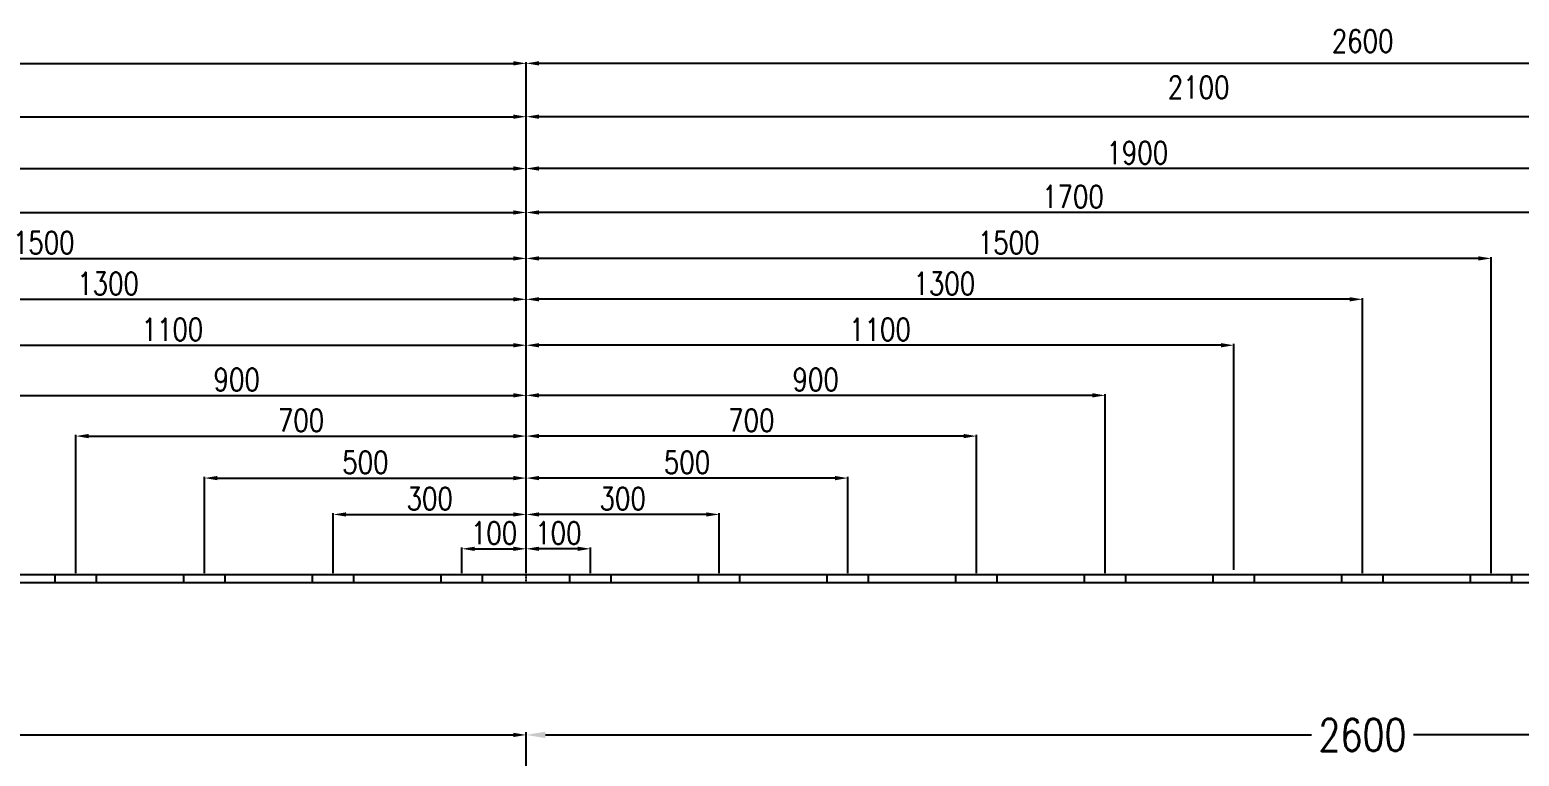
# Model space of a CAD drawing. Header units: millimetres. Extents: x 1541 to 289025, y -12015 to 47026.
# Drawn here: x 124494 to 126810, y 4455 to 5584 of the extents above; entities that cross this region are included whole.
import ezdxf

# ---------------------------------------------------------------- set-up
doc = ezdxf.new("R2010")
doc.units = ezdxf.units.MM
doc.header["$LTSCALE"] = 0.1
doc.linetypes.add('DASHDOT', pattern=[25.4, 12.7, -6.35, 0, -6.35])
for name, color, linetype in [('COTAS', 8, 'Continuous'), ('EJE PERNOS', 1, 'DASHDOT'), ('PERNOS', 3, 'Continuous'), ('PLATINA', 5, 'Continuous')]:
    doc.layers.add(name, color=color, linetype=linetype)
doc.styles.add('CNI_COTAS', font='romans.shx', dxfattribs={"width": 0.8})
doc.dimstyles.new('1.2', dxfattribs={"dimscale": 0, "dimtxt": 35, "dimasz": 20, "dimexe": 2, "dimexo": 2, "dimgap": 7, "dimtad": 1, "dimdec": 0, "dimzin": 4, "dimdsep": 46, "dimtxsty": 'CNI_COTAS', "dimcen": 0, "dimclrd": 256, "dimclrt": 3, "dimadec": 0, "dimazin": 0, "dimtfac": 1, "dimtdec": 0, "dimtmove": 2, "dimatfit": 0, "dimfxl": 0.05, "dimtolj": 1, "dimtzin": 0, "dimarcsym": 1})
doc.dimstyles.new('1.3', dxfattribs={"dimscale": 0, "dimtxt": 50, "dimasz": 30, "dimexe": 4, "dimexo": 4, "dimgap": 9, "dimtad": 1, "dimdec": 0, "dimzin": 4, "dimdsep": 46, "dimtxsty": 'CNI_COTAS', "dimcen": 0, "dimclrd": 256, "dimclrt": 3, "dimadec": 0, "dimazin": 0, "dimtfac": 1, "dimtdec": 0, "dimtmove": 2, "dimatfit": 0, "dimfxl": 0.05, "dimtolj": 1, "dimtzin": 0, "dimarcsym": 0})

# ---------------------------------------------------------------- blocks, each defined once
blk = doc.blocks.new('*D1991')
at = {"layer": 'COTAS', "color": 0, "lineweight": -2, "transparency": 16777216}
for p, q in [((122666, 3696.4), (122666, 4490.4)), ((125266, 3696.4), (125266, 4490.4))]:
    blk.add_line(p, q, dxfattribs=at)
at = {"layer": 'COTAS', "lineweight": -2, "transparency": 16777216}
blk.add_line((122686, 4488.4), (125246, 4488.4), dxfattribs=at)
at = {"layer": 'COTAS', "transparency": 16777216}
for points in [[(122686, 4491.7), (122686, 4485), (122666, 4488.4)], [(125246, 4491.7), (125246, 4485), (125266, 4488.4)]]:
    blk.add_solid(points, dxfattribs=at)
at = {"layer": 'Defpoints', "color": 0, "transparency": 16777216}
for p in [(125266, 4488.4), (122666, 3694.4), (125266, 3694.4)]:
    blk.add_point(p, dxfattribs=at)
at = {"layer": 'COTAS', "color": 3, "transparency": 16777216, "insert": (123966, 4512.9), "char_height": 35, "attachment_point": 5, "style": 'CNI_COTAS'}
blk.add_mtext('\\A1;2600', dxfattribs=at)
blk = doc.blocks.new('*D1992')
at = {"layer": 'COTAS', "color": 0, "lineweight": -2, "ltscale": 3, "transparency": 16777216}
for p, q in [((125266, 3698.4), (125266, 4492.4)), ((127866, 2298.4), (127866, 4492.4))]:
    blk.add_line(p, q, dxfattribs=at)
at = {"layer": 'COTAS', "lineweight": -2, "ltscale": 3, "transparency": 16777216}
for p, q in [((125296, 4488.4), (126486.6, 4488.4)), ((127836, 4488.4), (126645.5, 4488.4))]:
    blk.add_line(p, q, dxfattribs=at)
at = {"layer": 'COTAS', "ltscale": 3, "transparency": 16777216}
for points in [[(125296, 4493.4), (125296, 4483.4), (125266, 4488.4)], [(127836, 4493.4), (127836, 4483.4), (127866, 4488.4)]]:
    blk.add_solid(points, dxfattribs=at)
at = {"layer": 'Defpoints', "color": 0, "ltscale": 3, "transparency": 16777216}
for p in [(125266, 4488.4), (125266, 3694.4), (127866, 2294.4)]:
    blk.add_point(p, dxfattribs=at)
at = {"layer": 'COTAS', "color": 3, "ltscale": 3, "transparency": 16777216, "insert": (126566, 4488.4), "char_height": 50, "attachment_point": 5, "rotation": 0.2, "style": 'CNI_COTAS'}
blk.add_mtext('\\A1;2600', dxfattribs=at)
blk = doc.blocks.new('*D1902')
at = {"layer": 'COTAS', "color": 0, "lineweight": -2, "transparency": 16777216}
for p, q in [((104460.9, 7236.6), (104460.9, 7655.2)), ((105560.9, 7236.6), (105560.9, 7655.2)), ((125266, 4739.7), (125266, 4779.5)), ((125366, 4739.7), (125366, 4779.5))]:
    blk.add_line(p, q, dxfattribs=at)
at = {"layer": 'COTAS', "lineweight": -2, "transparency": 16777216}
for p, q in [((105540.9, 7653.2), (104480.9, 7653.2)), ((125346, 4777.5), (125286, 4777.5))]:
    blk.add_line(p, q, dxfattribs=at)
at = {"layer": 'COTAS', "transparency": 16777216}
for points in [[(104480.9, 7656.5), (104480.9, 7649.8), (104460.9, 7653.2)], [(105540.9, 7656.5), (105540.9, 7649.8), (105560.9, 7653.2)], [(125286, 4780.8), (125286, 4774.2), (125266, 4777.5)], [(125346, 4780.8), (125346, 4774.2), (125366, 4777.5)]]:
    blk.add_solid(points, dxfattribs=at)
at = {"layer": 'Defpoints', "color": 0, "transparency": 16777216}
for p in [(104460.9, 7653.2), (104460.9, 7234.6), (105560.9, 7234.6), (125266, 4777.5), (125266, 4737.7), (125366, 4737.7)]:
    blk.add_point(p, dxfattribs=at)
at = {"layer": 'COTAS', "color": 3, "transparency": 16777216, "insert": (105010.9, 7677.7), "char_height": 35, "attachment_point": 5, "rotation": 359.9999, "style": 'CNI_COTAS'}
blk.add_mtext('\\A1;1100', dxfattribs=at)
at = {"layer": 'COTAS', "color": 3, "transparency": 16777216, "insert": (125316, 4802), "char_height": 35, "attachment_point": 5, "style": 'CNI_COTAS'}
blk.add_mtext('\\A1;100', dxfattribs=at)
blk = doc.blocks.new('*D1903')
at = {"layer": 'COTAS', "color": 0, "lineweight": -2, "transparency": 16777216}
for p, q in [((104460.9, 7236.6), (104460.9, 7732.6)), ((105760.9, 7236.6), (105760.9, 7732.6)), ((125266, 4739.7), (125266, 4832.9)), ((125566, 4739.7), (125566, 4832.9))]:
    blk.add_line(p, q, dxfattribs=at)
at = {"layer": 'COTAS', "lineweight": -2, "transparency": 16777216}
for p, q in [((105740.9, 7730.6), (104480.9, 7730.6)), ((125546, 4830.9), (125286, 4830.9))]:
    blk.add_line(p, q, dxfattribs=at)
at = {"layer": 'COTAS', "transparency": 16777216}
for points in [[(104480.9, 7733.9), (104480.9, 7727.3), (104460.9, 7730.6)], [(105740.9, 7733.9), (105740.9, 7727.3), (105760.9, 7730.6)], [(125286, 4834.2), (125286, 4827.6), (125266, 4830.9)], [(125546, 4834.2), (125546, 4827.6), (125566, 4830.9)]]:
    blk.add_solid(points, dxfattribs=at)
at = {"layer": 'Defpoints', "color": 0, "transparency": 16777216}
for p in [(104460.9, 7730.6), (104460.9, 7234.6), (105760.9, 7234.6), (125266, 4830.9), (125266, 4737.7), (125566, 4737.7)]:
    blk.add_point(p, dxfattribs=at)
at = {"layer": 'COTAS', "color": 3, "transparency": 16777216, "char_height": 35, "attachment_point": 5, "style": 'CNI_COTAS'}
for s, insert in [('\\A1;1300', (105110.9, 7755.1)), ('\\A1;300', (125416, 4855.4))]:
    blk.add_mtext(s, dxfattribs=dict(at, insert=insert))
blk = doc.blocks.new('*D1904')
at = {"layer": 'COTAS', "color": 0, "lineweight": -2, "transparency": 16777216}
for p, q in [((104460.9, 7236.6), (104460.9, 7798.9)), ((105960.9, 7236.6), (105960.9, 7798.9)), ((125266, 4739.7), (125266, 4889.4)), ((125766, 4739.7), (125766, 4889.4))]:
    blk.add_line(p, q, dxfattribs=at)
at = {"layer": 'COTAS', "lineweight": -2, "transparency": 16777216}
for p, q in [((105940.9, 7796.9), (104480.9, 7796.9)), ((125746, 4887.4), (125286, 4887.4))]:
    blk.add_line(p, q, dxfattribs=at)
at = {"layer": 'COTAS', "transparency": 16777216}
for points in [[(104480.9, 7800.2), (104480.9, 7793.5), (104460.9, 7796.9)], [(105940.9, 7800.2), (105940.9, 7793.5), (105960.9, 7796.9)], [(125286, 4890.7), (125286, 4884), (125266, 4887.4)], [(125746, 4890.7), (125746, 4884), (125766, 4887.4)]]:
    blk.add_solid(points, dxfattribs=at)
at = {"layer": 'Defpoints', "color": 0, "transparency": 16777216}
for p in [(104460.9, 7796.9), (104460.9, 7234.6), (105960.9, 7234.6), (125266, 4887.4), (125266, 4737.7), (125766, 4737.7)]:
    blk.add_point(p, dxfattribs=at)
at = {"layer": 'COTAS', "color": 3, "transparency": 16777216, "insert": (105210.9, 7821.4), "char_height": 35, "attachment_point": 5, "rotation": 359.9999, "style": 'CNI_COTAS'}
blk.add_mtext('\\A1;1500', dxfattribs=at)
at = {"layer": 'COTAS', "color": 3, "transparency": 16777216, "insert": (125516, 4911.9), "char_height": 35, "attachment_point": 5, "style": 'CNI_COTAS'}
blk.add_mtext('\\A1;500', dxfattribs=at)
blk = doc.blocks.new('*D1905')
at = {"layer": 'COTAS', "color": 0, "lineweight": -2, "transparency": 16777216}
for p, q in [((104460.9, 7236.6), (104460.9, 7873.1)), ((106160.9, 7236.6), (106160.9, 7873.1)), ((125266, 4739.7), (125266, 4954.6)), ((125966, 4739.7), (125966, 4954.6))]:
    blk.add_line(p, q, dxfattribs=at)
at = {"layer": 'COTAS', "lineweight": -2, "transparency": 16777216}
for p, q in [((106140.9, 7871.1), (104480.9, 7871.1)), ((125946, 4952.6), (125286, 4952.6))]:
    blk.add_line(p, q, dxfattribs=at)
at = {"layer": 'COTAS', "transparency": 16777216}
for points in [[(104480.9, 7874.4), (104480.9, 7867.7), (104460.9, 7871.1)], [(106140.9, 7874.4), (106140.9, 7867.7), (106160.9, 7871.1)], [(125286, 4956), (125286, 4949.3), (125266, 4952.6)], [(125946, 4956), (125946, 4949.3), (125966, 4952.6)]]:
    blk.add_solid(points, dxfattribs=at)
at = {"layer": 'Defpoints', "color": 0, "transparency": 16777216}
for p in [(104460.9, 7871.1), (104460.9, 7234.6), (106160.9, 7234.6), (125266, 4952.6), (125266, 4737.7), (125966, 4737.7)]:
    blk.add_point(p, dxfattribs=at)
at = {"layer": 'COTAS', "color": 3, "transparency": 16777216, "char_height": 35, "attachment_point": 5, "style": 'CNI_COTAS'}
for s, insert in [('\\A1;1700', (105310.9, 7895.6)), ('\\A1;700', (125616, 4977.1))]:
    blk.add_mtext(s, dxfattribs=dict(at, insert=insert))
blk = doc.blocks.new('*D1906')
at = {"layer": 'COTAS', "color": 0, "lineweight": -2, "transparency": 16777216}
for p, q in [((104460.9, 7236.6), (104460.9, 7954.5)), ((106360.9, 7236.6), (106360.9, 7954.5)), ((125266, 4739.7), (125266, 5017.9)), ((126166, 4739.7), (126166, 5017.9))]:
    blk.add_line(p, q, dxfattribs=at)
at = {"layer": 'COTAS', "lineweight": -2, "transparency": 16777216}
for p, q in [((106340.9, 7952.5), (104480.9, 7952.5)), ((126146, 5015.9), (125286, 5015.9))]:
    blk.add_line(p, q, dxfattribs=at)
at = {"layer": 'COTAS', "transparency": 16777216}
for points in [[(104480.9, 7955.8), (104480.9, 7949.2), (104460.9, 7952.5)], [(106340.9, 7955.8), (106340.9, 7949.2), (106360.9, 7952.5)], [(125286, 5019.3), (125286, 5012.6), (125266, 5015.9)], [(126146, 5019.3), (126146, 5012.6), (126166, 5015.9)]]:
    blk.add_solid(points, dxfattribs=at)
at = {"layer": 'Defpoints', "color": 0, "transparency": 16777216}
for p in [(104460.9, 7952.5), (104460.9, 7234.6), (106360.9, 7234.6), (125266, 5015.9), (125266, 4737.7), (126166, 4737.7)]:
    blk.add_point(p, dxfattribs=at)
at = {"layer": 'COTAS', "color": 3, "transparency": 16777216, "char_height": 35, "attachment_point": 5, "style": 'CNI_COTAS'}
for s, insert in [('\\A1;1900', (105410.9, 7977)), ('\\A1;900', (125716, 5040.4))]:
    blk.add_mtext(s, dxfattribs=dict(at, insert=insert))
blk = doc.blocks.new('*D1907')
at = {"layer": 'COTAS', "color": 0, "lineweight": -2, "transparency": 16777216}
for p, q in [((104460.9, 7236.6), (104460.9, 8043.4)), ((106560.9, 7236.6), (106560.9, 8043.4)), ((125266, 4739.7), (125266, 5095.8)), ((126366, 4744.7), (126366, 5095.8))]:
    blk.add_line(p, q, dxfattribs=at)
at = {"layer": 'COTAS', "lineweight": -2, "transparency": 16777216}
for p, q in [((106540.9, 8041.4), (104480.9, 8041.4)), ((126346, 5093.8), (125286, 5093.8))]:
    blk.add_line(p, q, dxfattribs=at)
at = {"layer": 'COTAS', "transparency": 16777216}
for points in [[(104480.9, 8044.7), (104480.9, 8038), (104460.9, 8041.4)], [(106540.9, 8044.7), (106540.9, 8038), (106560.9, 8041.4)], [(125286, 5097.1), (125286, 5090.4), (125266, 5093.8)], [(126346, 5097.1), (126346, 5090.4), (126366, 5093.8)]]:
    blk.add_solid(points, dxfattribs=at)
at = {"layer": 'Defpoints', "color": 0, "transparency": 16777216}
for p in [(104460.9, 8041.4), (104460.9, 7234.6), (106560.9, 7234.6), (125266, 5093.8), (125266, 4737.7), (126366, 4742.7)]:
    blk.add_point(p, dxfattribs=at)
at = {"layer": 'COTAS', "color": 3, "transparency": 16777216, "char_height": 35, "attachment_point": 5, "style": 'CNI_COTAS'}
for s, insert in [('\\A1;2100', (105510.9, 8065.9)), ('\\A1;1100', (125816, 5118.3))]:
    blk.add_mtext(s, dxfattribs=dict(at, insert=insert))
blk = doc.blocks.new('*D1908')
at = {"layer": 'COTAS', "color": 0, "lineweight": -2, "transparency": 16777216}
for p, q in [((104460.9, 7236.6), (104460.9, 8114.9)), ((106710.9, 7236.6), (106710.9, 8114.9)), ((125266, 4739.7), (125266, 5167.1)), ((126566, 4739.7), (126566, 5167.1))]:
    blk.add_line(p, q, dxfattribs=at)
at = {"layer": 'COTAS', "lineweight": -2, "transparency": 16777216}
for p, q in [((106690.9, 8112.9), (104480.9, 8112.9)), ((126546, 5165.1), (125286, 5165.1))]:
    blk.add_line(p, q, dxfattribs=at)
at = {"layer": 'COTAS', "transparency": 16777216}
for points in [[(104480.9, 8116.3), (104480.9, 8109.6), (104460.9, 8112.9)], [(106690.9, 8116.3), (106690.9, 8109.6), (106710.9, 8112.9)], [(125286, 5168.5), (125286, 5161.8), (125266, 5165.1)], [(126546, 5168.5), (126546, 5161.8), (126566, 5165.1)]]:
    blk.add_solid(points, dxfattribs=at)
at = {"layer": 'Defpoints', "color": 0, "transparency": 16777216}
for p in [(104460.9, 8112.9), (104460.9, 7234.6), (106710.9, 7234.6), (125266, 5165.1), (125266, 4737.7), (126566, 4737.7)]:
    blk.add_point(p, dxfattribs=at)
at = {"layer": 'COTAS', "color": 3, "transparency": 16777216, "insert": (105585.9, 8137.4), "char_height": 35, "attachment_point": 5, "rotation": 0, "style": 'CNI_COTAS'}
blk.add_mtext('\\A1;2250', dxfattribs=at)
at = {"layer": 'COTAS', "color": 3, "transparency": 16777216, "insert": (125916, 5189.6), "char_height": 35, "attachment_point": 5, "style": 'CNI_COTAS'}
blk.add_mtext('\\A1;1300', dxfattribs=at)
blk = doc.blocks.new('*D1909')
at = {"layer": 'COTAS', "color": 0, "lineweight": -2, "ltscale": 3, "transparency": 16777216}
for p, q in [((106714.9, 6734.6), (106793.6, 6734.6)), ((106714.9, 6584.6), (106793.6, 6584.6))]:
    blk.add_line(p, q, dxfattribs=at)
at = {"layer": 'COTAS', "lineweight": -2, "ltscale": 3, "transparency": 16777216}
for p, q in [((106789.6, 6704.6), (106789.6, 6693.6)), ((106789.6, 6614.6), (106789.6, 6625.6))]:
    blk.add_line(p, q, dxfattribs=at)
at = {"layer": 'COTAS', "color": 0, "lineweight": -2, "transparency": 16777216}
for p, q in [((125266, 4739.7), (125266, 5230.7)), ((126766, 4739.7), (126766, 5230.7))]:
    blk.add_line(p, q, dxfattribs=at)
at = {"layer": 'COTAS', "lineweight": -2, "transparency": 16777216}
blk.add_line((126746, 5228.7), (125286, 5228.7), dxfattribs=at)
at = {"layer": 'COTAS', "ltscale": 3, "transparency": 16777216}
for points in [[(106784.6, 6704.6), (106794.6, 6704.6), (106789.6, 6734.6)], [(106784.6, 6614.6), (106794.6, 6614.6), (106789.6, 6584.6)]]:
    blk.add_solid(points, dxfattribs=at)
at = {"layer": 'COTAS', "transparency": 16777216}
for points in [[(125286, 5232), (125286, 5225.3), (125266, 5228.7)], [(126746, 5232), (126746, 5225.3), (126766, 5228.7)]]:
    blk.add_solid(points, dxfattribs=at)
at = {"layer": 'Defpoints', "color": 0, "ltscale": 3, "transparency": 16777216}
for p in [(106710.9, 6734.6), (106789.6, 6734.6), (106710.9, 6584.6)]:
    blk.add_point(p, dxfattribs=at)
at = {"layer": 'Defpoints', "color": 0, "transparency": 16777216}
for p in [(125266, 5228.7), (125266, 4737.7), (126766, 4737.7)]:
    blk.add_point(p, dxfattribs=at)
at = {"layer": 'COTAS', "color": 3, "ltscale": 3, "transparency": 16777216, "insert": (106789.6, 6659.6), "char_height": 50, "attachment_point": 5, "rotation": 0.2, "style": 'CNI_COTAS'}
blk.add_mtext('\\A1;150', dxfattribs=at)
at = {"layer": 'COTAS', "color": 3, "transparency": 16777216, "insert": (126016, 5253.2), "char_height": 35, "attachment_point": 5, "style": 'CNI_COTAS'}
blk.add_mtext('\\A1;1500', dxfattribs=at)
blk = doc.blocks.new('*D1910')
at = {"layer": 'COTAS', "color": 0, "lineweight": -2, "ltscale": 3, "transparency": 16777216}
for p, q in [((106714.9, 6734.6), (106878.8, 6734.6)), ((106714.9, 6384.6), (106878.8, 6384.6))]:
    blk.add_line(p, q, dxfattribs=at)
at = {"layer": 'COTAS', "lineweight": -2, "ltscale": 3, "transparency": 16777216}
for p, q in [((106874.8, 6704.6), (106874.8, 6593.6)), ((106874.8, 6414.6), (106874.8, 6525.6))]:
    blk.add_line(p, q, dxfattribs=at)
at = {"layer": 'COTAS', "color": 0, "lineweight": -2, "transparency": 16777216}
for p, q in [((125266, 4746.7), (125266, 5302)), ((126966, 4739.7), (126966, 5302))]:
    blk.add_line(p, q, dxfattribs=at)
at = {"layer": 'COTAS', "lineweight": -2, "transparency": 16777216}
blk.add_line((126946, 5300), (125286, 5300), dxfattribs=at)
at = {"layer": 'COTAS', "ltscale": 3, "transparency": 16777216}
for points in [[(106869.8, 6704.6), (106879.8, 6704.6), (106874.8, 6734.6)], [(106869.8, 6414.6), (106879.8, 6414.6), (106874.8, 6384.6)]]:
    blk.add_solid(points, dxfattribs=at)
at = {"layer": 'COTAS', "transparency": 16777216}
for points in [[(125286, 5303.4), (125286, 5296.7), (125266, 5300)], [(126946, 5303.4), (126946, 5296.7), (126966, 5300)]]:
    blk.add_solid(points, dxfattribs=at)
at = {"layer": 'Defpoints', "color": 0, "ltscale": 3, "transparency": 16777216}
for p in [(106710.9, 6734.6), (106874.8, 6734.6), (106710.9, 6384.6)]:
    blk.add_point(p, dxfattribs=at)
at = {"layer": 'Defpoints', "color": 0, "transparency": 16777216}
for p in [(125266, 5300), (125266, 4744.7), (126966, 4737.7)]:
    blk.add_point(p, dxfattribs=at)
at = {"layer": 'COTAS', "color": 3, "ltscale": 3, "transparency": 16777216, "insert": (106874.8, 6559.6), "char_height": 50, "attachment_point": 5, "rotation": 0.2, "style": 'CNI_COTAS'}
blk.add_mtext('\\A1;350', dxfattribs=at)
at = {"layer": 'COTAS', "color": 3, "transparency": 16777216, "insert": (126116, 5324.5), "char_height": 35, "attachment_point": 5, "style": 'CNI_COTAS'}
blk.add_mtext('\\A1;1700', dxfattribs=at)
blk = doc.blocks.new('*D1911')
at = {"layer": 'COTAS', "color": 0, "lineweight": -2, "ltscale": 3, "transparency": 16777216}
for p, q in [((106714.9, 6734.6), (106971.6, 6734.6)), ((106714.9, 6234.6), (106971.6, 6234.6))]:
    blk.add_line(p, q, dxfattribs=at)
at = {"layer": 'COTAS', "lineweight": -2, "ltscale": 3, "transparency": 16777216}
for p, q in [((106967.6, 6704.6), (106967.6, 6518.6)), ((106967.6, 6264.6), (106967.6, 6450.6))]:
    blk.add_line(p, q, dxfattribs=at)
at = {"layer": 'COTAS', "color": 0, "lineweight": -2, "transparency": 16777216}
for p, q in [((125266, 4746.7), (125266, 5370.3)), ((127166, 4739.7), (127166, 5370.3))]:
    blk.add_line(p, q, dxfattribs=at)
at = {"layer": 'COTAS', "lineweight": -2, "transparency": 16777216}
blk.add_line((127146, 5368.3), (125286, 5368.3), dxfattribs=at)
at = {"layer": 'COTAS', "ltscale": 3, "transparency": 16777216}
for points in [[(106962.6, 6704.6), (106972.6, 6704.6), (106967.6, 6734.6)], [(106962.6, 6264.6), (106972.6, 6264.6), (106967.6, 6234.6)]]:
    blk.add_solid(points, dxfattribs=at)
at = {"layer": 'COTAS', "transparency": 16777216}
for points in [[(125286, 5371.7), (125286, 5365), (125266, 5368.3)], [(127146, 5371.7), (127146, 5365), (127166, 5368.3)]]:
    blk.add_solid(points, dxfattribs=at)
at = {"layer": 'Defpoints', "color": 0, "ltscale": 3, "transparency": 16777216}
for p in [(106710.9, 6734.6), (106967.6, 6734.6), (106710.9, 6234.6)]:
    blk.add_point(p, dxfattribs=at)
at = {"layer": 'Defpoints', "color": 0, "transparency": 16777216}
for p in [(125266, 5368.3), (125266, 4744.7), (127166, 4737.7)]:
    blk.add_point(p, dxfattribs=at)
at = {"layer": 'COTAS', "color": 3, "ltscale": 3, "transparency": 16777216, "insert": (106967.6, 6484.6), "char_height": 50, "attachment_point": 5, "rotation": 0.2, "style": 'CNI_COTAS'}
blk.add_mtext('\\A1;500', dxfattribs=at)
at = {"layer": 'COTAS', "color": 3, "transparency": 16777216, "insert": (126216, 5392.8), "char_height": 35, "attachment_point": 5, "style": 'CNI_COTAS'}
blk.add_mtext('\\A1;1900', dxfattribs=at)
blk = doc.blocks.new('*D1912')
at = {"layer": 'COTAS', "color": 0, "lineweight": -2, "ltscale": 3, "transparency": 16777216}
for p, q in [((106714.9, 6884.6), (106793.6, 6884.6)), ((106714.9, 6734.6), (106793.6, 6734.6))]:
    blk.add_line(p, q, dxfattribs=at)
at = {"layer": 'COTAS', "lineweight": -2, "ltscale": 3, "transparency": 16777216}
for p, q in [((106789.6, 6854.6), (106789.6, 6843.6)), ((106789.6, 6764.6), (106789.6, 6775.6))]:
    blk.add_line(p, q, dxfattribs=at)
at = {"layer": 'COTAS', "color": 0, "lineweight": -2, "transparency": 16777216}
for p, q in [((125266, 4746.7), (125266, 5450.8)), ((127366, 4739.7), (127366, 5450.8))]:
    blk.add_line(p, q, dxfattribs=at)
at = {"layer": 'COTAS', "lineweight": -2, "transparency": 16777216}
blk.add_line((127346, 5448.8), (125286, 5448.8), dxfattribs=at)
at = {"layer": 'COTAS', "ltscale": 3, "transparency": 16777216}
for points in [[(106784.6, 6854.6), (106794.6, 6854.6), (106789.6, 6884.6)], [(106784.6, 6764.6), (106794.6, 6764.6), (106789.6, 6734.6)]]:
    blk.add_solid(points, dxfattribs=at)
at = {"layer": 'COTAS', "transparency": 16777216}
for points in [[(125286, 5452.2), (125286, 5445.5), (125266, 5448.8)], [(127346, 5452.2), (127346, 5445.5), (127366, 5448.8)]]:
    blk.add_solid(points, dxfattribs=at)
at = {"layer": 'Defpoints', "color": 0, "ltscale": 3, "transparency": 16777216}
for p in [(106710.9, 6884.6), (106710.9, 6734.6), (106789.6, 6734.6)]:
    blk.add_point(p, dxfattribs=at)
at = {"layer": 'Defpoints', "color": 0, "transparency": 16777216}
for p in [(125266, 5448.8), (125266, 4744.7), (127366, 4737.7)]:
    blk.add_point(p, dxfattribs=at)
at = {"layer": 'COTAS', "color": 3, "ltscale": 3, "transparency": 16777216, "insert": (106789.6, 6809.6), "char_height": 50, "attachment_point": 5, "rotation": 0.2, "style": 'CNI_COTAS'}
blk.add_mtext('\\A1;150', dxfattribs=at)
at = {"layer": 'COTAS', "color": 3, "transparency": 16777216, "insert": (126311.3, 5494.4), "char_height": 35, "attachment_point": 5, "style": 'CNI_COTAS'}
blk.add_mtext('\\A1;2100', dxfattribs=at)
blk = doc.blocks.new('*D1913')
at = {"layer": 'COTAS', "color": 0, "lineweight": -2, "ltscale": 3, "transparency": 16777216}
for p, q in [((106714.9, 7084.6), (106878.8, 7084.6)), ((106714.9, 6734.6), (106878.8, 6734.6))]:
    blk.add_line(p, q, dxfattribs=at)
at = {"layer": 'COTAS', "lineweight": -2, "ltscale": 3, "transparency": 16777216}
for p, q in [((106874.8, 7054.6), (106874.8, 6943.6)), ((106874.8, 6764.6), (106874.8, 6875.6))]:
    blk.add_line(p, q, dxfattribs=at)
at = {"layer": 'COTAS', "color": 0, "lineweight": -2, "transparency": 16777216}
for p, q in [((125166, 4739.7), (125166, 4779.5)), ((125266, 4739.7), (125266, 4779.5))]:
    blk.add_line(p, q, dxfattribs=at)
at = {"layer": 'COTAS', "lineweight": -2, "transparency": 16777216}
blk.add_line((125186, 4777.5), (125246, 4777.5), dxfattribs=at)
at = {"layer": 'COTAS', "ltscale": 3, "transparency": 16777216}
for points in [[(106869.8, 7054.6), (106879.8, 7054.6), (106874.8, 7084.6)], [(106869.8, 6764.6), (106879.8, 6764.6), (106874.8, 6734.6)]]:
    blk.add_solid(points, dxfattribs=at)
at = {"layer": 'COTAS', "transparency": 16777216}
for points in [[(125186, 4780.8), (125186, 4774.2), (125166, 4777.5)], [(125246, 4780.8), (125246, 4774.2), (125266, 4777.5)]]:
    blk.add_solid(points, dxfattribs=at)
at = {"layer": 'Defpoints', "color": 0, "ltscale": 3, "transparency": 16777216}
for p in [(106710.9, 7084.6), (106710.9, 6734.6), (106874.8, 6734.6)]:
    blk.add_point(p, dxfattribs=at)
at = {"layer": 'Defpoints', "color": 0, "transparency": 16777216}
for p in [(125266, 4777.5), (125166, 4737.7), (125266, 4737.7)]:
    blk.add_point(p, dxfattribs=at)
at = {"layer": 'COTAS', "color": 3, "ltscale": 3, "transparency": 16777216, "insert": (106874.8, 6909.6), "char_height": 50, "attachment_point": 5, "rotation": 0.2, "style": 'CNI_COTAS'}
blk.add_mtext('\\A1;350', dxfattribs=at)
at = {"layer": 'COTAS', "color": 3, "transparency": 16777216, "insert": (125216, 4802), "char_height": 35, "attachment_point": 5, "style": 'CNI_COTAS'}
blk.add_mtext('\\A1;100', dxfattribs=at)
blk = doc.blocks.new('*D1914')
at = {"layer": 'COTAS', "color": 0, "lineweight": -2, "transparency": 16777216}
for p, q in [((102210.9, 6232.6), (102210.9, 6109.4)), ((106710.9, 6232.6), (106710.9, 6109.4)), ((124966, 4739.7), (124966, 4832.9)), ((125266, 4739.7), (125266, 4832.9))]:
    blk.add_line(p, q, dxfattribs=at)
at = {"layer": 'COTAS', "lineweight": -2, "transparency": 16777216}
for p, q in [((102230.9, 6111.4), (106690.9, 6111.4)), ((124986, 4830.9), (125246, 4830.9))]:
    blk.add_line(p, q, dxfattribs=at)
at = {"layer": 'COTAS', "transparency": 16777216}
for points in [[(102230.9, 6114.7), (102230.9, 6108), (102210.9, 6111.4)], [(106690.9, 6114.7), (106690.9, 6108), (106710.9, 6111.4)], [(124986, 4834.2), (124986, 4827.6), (124966, 4830.9)], [(125246, 4834.2), (125246, 4827.6), (125266, 4830.9)]]:
    blk.add_solid(points, dxfattribs=at)
at = {"layer": 'Defpoints', "color": 0, "transparency": 16777216}
for p in [(102210.9, 6234.6), (106710.9, 6234.6), (106710.9, 6111.4), (125266, 4830.9), (124966, 4737.7), (125266, 4737.7)]:
    blk.add_point(p, dxfattribs=at)
at = {"layer": 'COTAS', "color": 3, "transparency": 16777216, "char_height": 35, "attachment_point": 5, "style": 'CNI_COTAS'}
for s, insert in [('\\A1;4500', (104460.9, 6135.9)), ('\\A1;300', (125116, 4855.4))]:
    blk.add_mtext(s, dxfattribs=dict(at, insert=insert))
blk = doc.blocks.new('*D1915')
at = {"layer": 'COTAS', "color": 0, "lineweight": -2, "transparency": 16777216}
for p, q in [((124766, 4739.7), (124766, 4889.4)), ((125266, 4739.7), (125266, 4889.4))]:
    blk.add_line(p, q, dxfattribs=at)
at = {"layer": 'COTAS', "lineweight": -2, "transparency": 16777216}
blk.add_line((124786, 4887.4), (125246, 4887.4), dxfattribs=at)
at = {"layer": 'COTAS', "transparency": 16777216}
for points in [[(124786, 4890.7), (124786, 4884), (124766, 4887.4)], [(125246, 4890.7), (125246, 4884), (125266, 4887.4)]]:
    blk.add_solid(points, dxfattribs=at)
at = {"layer": 'Defpoints', "color": 0, "transparency": 16777216}
for p in [(125266, 4887.4), (124766, 4737.7), (125266, 4737.7)]:
    blk.add_point(p, dxfattribs=at)
at = {"layer": 'COTAS', "color": 3, "transparency": 16777216, "insert": (125016, 4911.9), "char_height": 35, "attachment_point": 5, "style": 'CNI_COTAS'}
blk.add_mtext('\\A1;500', dxfattribs=at)
blk = doc.blocks.new('*D1916')
at = {"layer": 'COTAS', "color": 0, "lineweight": -2, "transparency": 16777216}
for p, q in [((124566, 4739.7), (124566, 4954.6)), ((125266, 4739.7), (125266, 4954.6))]:
    blk.add_line(p, q, dxfattribs=at)
at = {"layer": 'COTAS', "lineweight": -2, "transparency": 16777216}
blk.add_line((124586, 4952.6), (125246, 4952.6), dxfattribs=at)
at = {"layer": 'COTAS', "transparency": 16777216}
for points in [[(124586, 4956), (124586, 4949.3), (124566, 4952.6)], [(125246, 4956), (125246, 4949.3), (125266, 4952.6)]]:
    blk.add_solid(points, dxfattribs=at)
at = {"layer": 'Defpoints', "color": 0, "transparency": 16777216}
for p in [(125266, 4952.6), (124566, 4737.7), (125266, 4737.7)]:
    blk.add_point(p, dxfattribs=at)
at = {"layer": 'COTAS', "color": 3, "transparency": 16777216, "insert": (124916, 4977.1), "char_height": 35, "attachment_point": 5, "style": 'CNI_COTAS'}
blk.add_mtext('\\A1;700', dxfattribs=at)
blk = doc.blocks.new('*D1917')
at = {"layer": 'COTAS', "color": 0, "lineweight": -2, "transparency": 16777216}
for p, q in [((124366, 4739.7), (124366, 5017.9)), ((125266, 4739.7), (125266, 5017.9))]:
    blk.add_line(p, q, dxfattribs=at)
at = {"layer": 'COTAS', "lineweight": -2, "transparency": 16777216}
blk.add_line((124386, 5015.9), (125246, 5015.9), dxfattribs=at)
at = {"layer": 'COTAS', "transparency": 16777216}
for points in [[(124386, 5019.3), (124386, 5012.6), (124366, 5015.9)], [(125246, 5019.3), (125246, 5012.6), (125266, 5015.9)]]:
    blk.add_solid(points, dxfattribs=at)
at = {"layer": 'Defpoints', "color": 0, "transparency": 16777216}
for p in [(125266, 5015.9), (124366, 4737.7), (125266, 4737.7)]:
    blk.add_point(p, dxfattribs=at)
at = {"layer": 'COTAS', "color": 3, "transparency": 16777216, "insert": (124816, 5040.4), "char_height": 35, "attachment_point": 5, "style": 'CNI_COTAS'}
blk.add_mtext('\\A1;900', dxfattribs=at)
blk = doc.blocks.new('*D1918')
at = {"layer": 'COTAS', "color": 0, "lineweight": -2, "transparency": 16777216}
for p, q in [((124166, 4744.7), (124166, 5095.8)), ((125266, 4739.7), (125266, 5095.8))]:
    blk.add_line(p, q, dxfattribs=at)
at = {"layer": 'COTAS', "lineweight": -2, "transparency": 16777216}
blk.add_line((124186, 5093.8), (125246, 5093.8), dxfattribs=at)
at = {"layer": 'COTAS', "transparency": 16777216}
for points in [[(124186, 5097.1), (124186, 5090.4), (124166, 5093.8)], [(125246, 5097.1), (125246, 5090.4), (125266, 5093.8)]]:
    blk.add_solid(points, dxfattribs=at)
at = {"layer": 'Defpoints', "color": 0, "transparency": 16777216}
for p in [(125266, 5093.8), (124166, 4742.7), (125266, 4737.7)]:
    blk.add_point(p, dxfattribs=at)
at = {"layer": 'COTAS', "color": 3, "transparency": 16777216, "insert": (124716, 5118.3), "char_height": 35, "attachment_point": 5, "style": 'CNI_COTAS'}
blk.add_mtext('\\A1;1100', dxfattribs=at)
blk = doc.blocks.new('*D1919')
at = {"layer": 'COTAS', "color": 0, "lineweight": -2, "transparency": 16777216}
for p, q in [((123966, 4739.7), (123966, 5167.1)), ((125266, 4739.7), (125266, 5167.1))]:
    blk.add_line(p, q, dxfattribs=at)
at = {"layer": 'COTAS', "lineweight": -2, "transparency": 16777216}
blk.add_line((123986, 5165.1), (125246, 5165.1), dxfattribs=at)
at = {"layer": 'COTAS', "transparency": 16777216}
for points in [[(123986, 5168.5), (123986, 5161.8), (123966, 5165.1)], [(125246, 5168.5), (125246, 5161.8), (125266, 5165.1)]]:
    blk.add_solid(points, dxfattribs=at)
at = {"layer": 'Defpoints', "color": 0, "transparency": 16777216}
for p in [(125266, 5165.1), (123966, 4737.7), (125266, 4737.7)]:
    blk.add_point(p, dxfattribs=at)
at = {"layer": 'COTAS', "color": 3, "transparency": 16777216, "insert": (124616, 5189.6), "char_height": 35, "attachment_point": 5, "style": 'CNI_COTAS'}
blk.add_mtext('\\A1;1300', dxfattribs=at)
blk = doc.blocks.new('*D1920')
at = {"layer": 'COTAS', "color": 0, "lineweight": -2, "transparency": 16777216}
for p, q in [((123766, 4739.7), (123766, 5230.7)), ((125266, 4739.7), (125266, 5230.7))]:
    blk.add_line(p, q, dxfattribs=at)
at = {"layer": 'COTAS', "lineweight": -2, "transparency": 16777216}
blk.add_line((123786, 5228.7), (125246, 5228.7), dxfattribs=at)
at = {"layer": 'COTAS', "transparency": 16777216}
for points in [[(123786, 5232), (123786, 5225.3), (123766, 5228.7)], [(125246, 5232), (125246, 5225.3), (125266, 5228.7)]]:
    blk.add_solid(points, dxfattribs=at)
at = {"layer": 'Defpoints', "color": 0, "transparency": 16777216}
for p in [(125266, 5228.7), (123766, 4737.7), (125266, 4737.7)]:
    blk.add_point(p, dxfattribs=at)
at = {"layer": 'COTAS', "color": 3, "transparency": 16777216, "insert": (124516, 5253.2), "char_height": 35, "attachment_point": 5, "style": 'CNI_COTAS'}
blk.add_mtext('\\A1;1500', dxfattribs=at)
blk = doc.blocks.new('*D1921')
at = {"layer": 'COTAS', "color": 0, "lineweight": -2, "transparency": 16777216}
for p, q in [((123566, 4739.7), (123566, 5302)), ((125266, 4746.7), (125266, 5302))]:
    blk.add_line(p, q, dxfattribs=at)
at = {"layer": 'COTAS', "lineweight": -2, "transparency": 16777216}
blk.add_line((123586, 5300), (125246, 5300), dxfattribs=at)
at = {"layer": 'COTAS', "transparency": 16777216}
for points in [[(123586, 5303.4), (123586, 5296.7), (123566, 5300)], [(125246, 5303.4), (125246, 5296.7), (125266, 5300)]]:
    blk.add_solid(points, dxfattribs=at)
at = {"layer": 'Defpoints', "color": 0, "transparency": 16777216}
for p in [(125266, 5300), (123566, 4737.7), (125266, 4744.7)]:
    blk.add_point(p, dxfattribs=at)
at = {"layer": 'COTAS', "color": 3, "transparency": 16777216, "insert": (124416, 5324.5), "char_height": 35, "attachment_point": 5, "style": 'CNI_COTAS'}
blk.add_mtext('\\A1;1700', dxfattribs=at)
blk = doc.blocks.new('*D1922')
at = {"layer": 'COTAS', "color": 0, "lineweight": -2, "transparency": 16777216}
for p, q in [((123366, 4739.7), (123366, 5370.3)), ((125266, 4746.7), (125266, 5370.3))]:
    blk.add_line(p, q, dxfattribs=at)
at = {"layer": 'COTAS', "lineweight": -2, "transparency": 16777216}
blk.add_line((123386, 5368.3), (125246, 5368.3), dxfattribs=at)
at = {"layer": 'COTAS', "transparency": 16777216}
for points in [[(123386, 5371.7), (123386, 5365), (123366, 5368.3)], [(125246, 5371.7), (125246, 5365), (125266, 5368.3)]]:
    blk.add_solid(points, dxfattribs=at)
at = {"layer": 'Defpoints', "color": 0, "transparency": 16777216}
for p in [(125266, 5368.3), (123366, 4737.7), (125266, 4744.7)]:
    blk.add_point(p, dxfattribs=at)
at = {"layer": 'COTAS', "color": 3, "transparency": 16777216, "insert": (124316, 5392.8), "char_height": 35, "attachment_point": 5, "style": 'CNI_COTAS'}
blk.add_mtext('\\A1;1900', dxfattribs=at)
blk = doc.blocks.new('*D1923')
at = {"layer": 'COTAS', "color": 0, "lineweight": -2, "transparency": 16777216}
for p, q in [((123166, 4739.7), (123166, 5450.8)), ((125266, 4746.7), (125266, 5450.8))]:
    blk.add_line(p, q, dxfattribs=at)
at = {"layer": 'COTAS', "lineweight": -2, "transparency": 16777216}
blk.add_line((123186, 5448.8), (125246, 5448.8), dxfattribs=at)
at = {"layer": 'COTAS', "transparency": 16777216}
for points in [[(123186, 5452.2), (123186, 5445.5), (123166, 5448.8)], [(125246, 5452.2), (125246, 5445.5), (125266, 5448.8)]]:
    blk.add_solid(points, dxfattribs=at)
at = {"layer": 'Defpoints', "color": 0, "transparency": 16777216}
for p in [(125266, 5448.8), (123166, 4737.7), (125266, 4744.7)]:
    blk.add_point(p, dxfattribs=at)
at = {"layer": 'COTAS', "color": 3, "transparency": 16777216, "insert": (124216, 5473.3), "char_height": 35, "attachment_point": 5, "style": 'CNI_COTAS'}
blk.add_mtext('\\A1;2100', dxfattribs=at)
blk = doc.blocks.new('*D1924')
at = {"layer": 'COTAS', "color": 0, "lineweight": -2, "transparency": 16777216}
for p, q in [((122666, 4739.7), (122666, 5533.7)), ((125266, 4739.7), (125266, 5533.7))]:
    blk.add_line(p, q, dxfattribs=at)
at = {"layer": 'COTAS', "lineweight": -2, "transparency": 16777216}
blk.add_line((122686, 5531.7), (125246, 5531.7), dxfattribs=at)
at = {"layer": 'COTAS', "transparency": 16777216}
for points in [[(122686, 5535.1), (122686, 5528.4), (122666, 5531.7)], [(125246, 5535.1), (125246, 5528.4), (125266, 5531.7)]]:
    blk.add_solid(points, dxfattribs=at)
at = {"layer": 'Defpoints', "color": 0, "transparency": 16777216}
for p in [(125266, 5531.7), (122666, 4737.7), (125266, 4737.7)]:
    blk.add_point(p, dxfattribs=at)
at = {"layer": 'COTAS', "color": 3, "transparency": 16777216, "insert": (123966, 5556.2), "char_height": 35, "attachment_point": 5, "style": 'CNI_COTAS'}
blk.add_mtext('\\A1;2600', dxfattribs=at)
blk = doc.blocks.new('*D1925')
at = {"layer": 'COTAS', "color": 0, "lineweight": -2, "transparency": 16777216}
for p, q in [((125266, 4739.7), (125266, 5533.7)), ((127866, 4739.7), (127866, 5533.7))]:
    blk.add_line(p, q, dxfattribs=at)
at = {"layer": 'COTAS', "lineweight": -2, "transparency": 16777216}
blk.add_line((127846, 5531.7), (125286, 5531.7), dxfattribs=at)
at = {"layer": 'COTAS', "transparency": 16777216}
for points in [[(125286, 5535.1), (125286, 5528.4), (125266, 5531.7)], [(127846, 5535.1), (127846, 5528.4), (127866, 5531.7)]]:
    blk.add_solid(points, dxfattribs=at)
at = {"layer": 'Defpoints', "color": 0, "transparency": 16777216}
for p in [(125266, 5531.7), (125266, 4737.7), (127866, 4737.7)]:
    blk.add_point(p, dxfattribs=at)
at = {"layer": 'COTAS', "color": 3, "transparency": 16777216, "insert": (126566.3, 5566.3), "char_height": 35, "attachment_point": 5, "style": 'CNI_COTAS'}
blk.add_mtext('\\A1;2600', dxfattribs=at)
blk = doc.blocks.new('A$Cc6e462f4')
at = {"layer": 'EJE PERNOS', "color": 4}
blk.add_line((125266, 4724.7), (125266, 4737.7), dxfattribs=at)
at = {"layer": 'PERNOS'}
for p, q in [((124534, 4724.7), (124534, 4737.7)), ((124598, 4724.7), (124598, 4737.7)), ((124734, 4724.7), (124734, 4737.7)), ((124798, 4724.7), (124798, 4737.7)), ((124934, 4724.7), (124934, 4737.7)), ((124998, 4724.7), (124998, 4737.7)), ((125134, 4724.7), (125134, 4737.7)), ((125198, 4724.7), (125198, 4737.7)), ((125334, 4724.7), (125334, 4737.7)), ((125398, 4724.7), (125398, 4737.7)), ((125534, 4724.7), (125534, 4737.7)), ((125598, 4724.7), (125598, 4737.7)), ((125734, 4724.7), (125734, 4737.7)), ((125798, 4724.7), (125798, 4737.7)), ((125934, 4724.7), (125934, 4737.7)), ((125998, 4724.7), (125998, 4737.7)), ((126134, 4724.7), (126134, 4737.7)), ((126198, 4724.7), (126198, 4737.7)), ((126334, 4724.7), (126334, 4737.7)), ((126398, 4724.7), (126398, 4737.7)), ((126534, 4724.7), (126534, 4737.7)), ((126598, 4724.7), (126598, 4737.7)), ((126734, 4724.7), (126734, 4737.7)), ((126798, 4724.7), (126798, 4737.7))]:
    blk.add_line(p, q, dxfattribs=at)
at = {"layer": 'PLATINA'}
blk.add_lwpolyline([(122666, 4737.7), (127866, 4737.7), (127866, 4724.7), (122666, 4724.7)], close=True, dxfattribs=at)
at = {"layer": 'COTAS'}
for base, p1, p2, picture, middle in [((125266, 5165.1), (126566, 4737.7), (125266, 4737.7), '*D1908', (125916, 5189.6)), ((125266, 5093.8), (126366, 4742.7), (125266, 4737.7), '*D1907', (125816, 5118.3)), ((125266, 5015.9), (126166, 4737.7), (125266, 4737.7), '*D1906', (125716, 5040.4)), ((125266, 4952.6), (125966, 4737.7), (125266, 4737.7), '*D1905', (125616, 4977.1)), ((125266, 4887.4), (125766, 4737.7), (125266, 4737.7), '*D1904', (125516, 4911.9)), ((125266, 4830.9), (125566, 4737.7), (125266, 4737.7), '*D1903', (125416, 4855.4)), ((125266, 4777.5), (125366, 4737.7), (125266, 4737.7), '*D1902', (125316, 4802)), ((125266, 5228.7), (126766, 4737.7), (125266, 4737.7), '*D1909', (126016, 5253.2)), ((125266, 5300), (126966, 4737.7), (125266, 4744.7), '*D1910', (126116, 5324.5)), ((125266, 5368.3), (127166, 4737.7), (125266, 4744.7), '*D1911', (126216, 5392.8)), ((125266, 5531.7), (122666, 4737.7), (125266, 4737.7), '*D1924', (123966, 5556.2)), ((125266, 4488.4), (122666, 3694.4), (125266, 3694.4), '*D1991', (123966, 4512.9))]:
    dim = blk.add_linear_dim(base=base, p1=p1, p2=p2, dimstyle='1.2', override={"dimscale": 1}, dxfattribs=at)
    dim.commit()
    dim.dimension.update_dxf_attribs({"geometry": picture, "text_midpoint": middle})
for base, p1, p2, picture, middle in [((125266, 4777.5), (125166, 4737.7), (125266, 4737.7), '*D1913', (125216, 4802)), ((125266, 4830.9), (124966, 4737.7), (125266, 4737.7), '*D1914', (125116, 4855.4)), ((125266, 5448.8), (123166, 4737.7), (125266, 4744.7), '*D1923', (124216, 5473.3)), ((125266, 5368.3), (123366, 4737.7), (125266, 4744.7), '*D1922', (124316, 5392.8)), ((125266, 5300), (123566, 4737.7), (125266, 4744.7), '*D1921', (124416, 5324.5)), ((125266, 5228.7), (123766, 4737.7), (125266, 4737.7), '*D1920', (124516, 5253.2)), ((125266, 5165.1), (123966, 4737.7), (125266, 4737.7), '*D1919', (124616, 5189.6)), ((125266, 5093.8), (124166, 4742.7), (125266, 4737.7), '*D1918', (124716, 5118.3)), ((125266, 5015.9), (124366, 4737.7), (125266, 4737.7), '*D1917', (124816, 5040.4)), ((125266, 4952.6), (124566, 4737.7), (125266, 4737.7), '*D1916', (124916, 4977.1)), ((125266, 4887.4), (124766, 4737.7), (125266, 4737.7), '*D1915', (125016, 4911.9))]:
    dim = blk.add_linear_dim(base=base, p1=p1, p2=p2, angle=180, dimstyle='1.2', override={"dimscale": 1}, dxfattribs=at)
    dim.commit()
    dim.dimension.update_dxf_attribs({"geometry": picture, "text_midpoint": middle})
for base, p1, p2, picture, middle in [((125266, 5448.8), (127366, 4737.7), (125266, 4744.7), '*D1912', (126311.3, 5494.4)), ((125266, 5531.7), (127866, 4737.7), (125266, 4737.7), '*D1925', (126566.3, 5566.3))]:
    dim = blk.add_linear_dim(base=base, p1=p1, p2=p2, dimstyle='1.2', override={"dimscale": 1}, dxfattribs=at)
    dim.commit()
    dim.dimension.update_dxf_attribs({"geometry": picture, "text_midpoint": middle, "dimtype": 128})
at = {"layer": 'COTAS', "ltscale": 3}
dim = blk.add_linear_dim(base=(125266, 4488.4), p1=(127866, 2294.4), p2=(125266, 3694.4), dimstyle='1.3', override={"dimscale": 1}, dxfattribs=at)
dim.commit()
dim.dimension.update_dxf_attribs({"geometry": '*D1992', "text_midpoint": (126566, 4488.4), "text_rotation": 0.2})

msp = doc.modelspace()

# ---------------------------------------------------------------- block references
at = {"layer": 'COTAS'}
msp.add_blockref('A$Cc6e462f4', (0, 0), dxfattribs=at)

doc.saveas('drawing.dxf')
